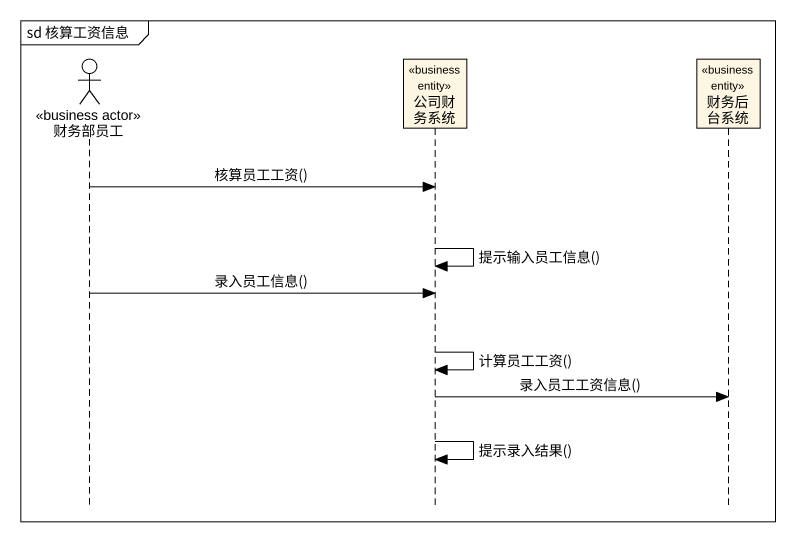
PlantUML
@startuml
mainframe sd 核算工资信息
hide footbox
actor 财务部员工 <<business actor>>
participant 公司财务系统 <<business entity>>
participant 财务后台系统 <<business entity>>

财务部员工 -> 公司财务系统 : 核算员工工资()
公司财务系统 -> 公司财务系统 : 提示输入员工信息()
财务部员工 -> 公司财务系统 : 录入员工信息()
公司财务系统 -> 公司财务系统 : 计算员工工资()
公司财务系统 -> 财务后台系统 : 录入员工工资信息()
公司财务系统 -> 公司财务系统 : 提示录入结果()
@enduml
